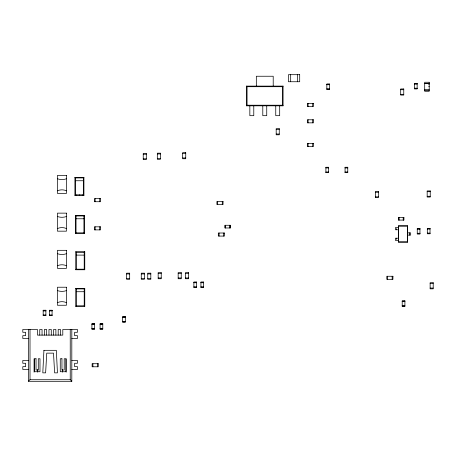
<?xml version="1.0" encoding="UTF-8"?>
<svg xmlns="http://www.w3.org/2000/svg" width="456" height="456" viewBox="0 0 456 456"><rect width="100%" height="100%" fill="white"/><g stroke="black" fill="none" stroke-linecap="round" stroke-linejoin="round"><path stroke-width="0.68" d="M83.927 195.396L83.362 194.832L83.362 177.931L83.927 177.367L74.909 177.367L74.909 195.396L83.927 195.396L83.927 177.367M74.909 195.396L75.474 194.832L75.474 177.931L74.909 177.367M84.491 233.421L83.921 232.856L83.921 215.962L84.491 215.397L75.474 215.397L75.474 233.421L84.491 233.421L84.491 215.397M75.474 233.421L76.038 232.856L76.038 215.962L75.474 215.397M84.77 269.758L84.206 269.194L84.206 252.299L84.77 251.729L75.759 251.729L75.759 269.758L84.77 269.758L84.77 251.729M75.759 269.758L76.323 269.194L76.323 252.299L75.759 251.729M246.457 105.82L247.061 105.216L282.469 105.216L283.073 105.82L283.073 86.104L246.457 86.104L246.457 105.82L283.073 105.82M246.457 86.104L247.061 86.708L282.469 86.708L283.073 86.104M84.77 306.381L84.206 305.816L84.206 288.916L84.77 288.352L75.759 288.352L75.759 306.381L84.77 306.381L84.77 288.352M75.759 306.381L76.323 305.816L76.323 288.916L75.759 288.352M71.814 329.477L71.814 381.307L28.432 381.307L30.01 379.728L30.01 329.477M407.578 242.153L407.578 225.817L398.567 225.817L398.567 242.153L407.578 242.153L407.578 225.817M398.567 242.153L398.567 225.817M424.701 83.38L429.21 83.38M414.436 83.647L417.143 83.647M424.701 83.636L429.21 83.636M414.436 84.155L417.143 84.155M428.72 84.121L429.21 84.121M326.832 84.212L329.54 84.212M326.832 84.719L329.54 84.719M428.72 86.48L429.21 86.48M414.436 88.213L417.143 88.213M414.436 88.721L417.143 88.721M326.832 88.777L329.54 88.777M326.832 89.285L329.54 89.285M400.693 89.718L403.76 89.718M424.701 89.883L429.21 89.883M424.701 90.14L429.21 90.14M400.693 94.318L403.76 94.318M276.188 129.436L279.254 129.436M276.188 134.035L279.254 134.035M182.674 153.381L185.734 153.381M157.32 153.946L160.387 153.946M143.235 154.225L146.302 154.225M182.674 157.975L185.734 157.975M157.32 158.54L160.387 158.54M143.235 158.819L146.302 158.819M325.903 167.426L328.611 167.426M345.061 167.426L347.763 167.426M325.903 167.933L328.611 167.933M345.061 167.933L347.763 167.933M325.903 171.992L328.611 171.992M345.061 171.992L347.763 171.992M325.903 172.499L328.611 172.499M345.061 172.499L347.763 172.499M75.474 177.931L83.362 177.931M75.474 180.747L83.362 180.747M427.169 191.691L430.236 191.691M375.345 192.25L378.406 192.25M75.474 194.832L83.362 194.832M427.169 196.285L430.236 196.285M375.345 196.85L378.406 196.85M76.038 215.962L83.921 215.962M76.038 218.772L83.921 218.772M398.835 226.085L407.311 226.085M398.567 227.51L395.466 227.51L395.466 229.761L398.567 229.761M427.312 228.553L430.014 228.553M417.257 228.718L419.959 228.718M427.312 229.06L430.014 229.06M417.257 229.225L419.959 229.225M76.038 232.856L83.921 232.856M407.578 232.856L410.679 232.856L410.679 235.114L407.578 235.114M427.312 233.113L430.014 233.113M417.257 233.278L419.959 233.278M427.312 233.62L430.014 233.62M417.257 233.785L419.959 233.785M398.567 238.209L395.466 238.209L395.466 240.466L398.567 240.466M398.835 241.885L407.311 241.885M76.323 252.299L84.206 252.299M76.323 255.109L84.206 255.109M76.323 269.194L84.206 269.194M158.164 273.378L161.23 273.378M178.165 273.378L181.231 273.378M185.489 273.378L188.556 273.378M126.614 273.942L129.681 273.942M141.263 273.942L144.33 273.942M147.744 273.942L150.811 273.942M158.164 277.972L161.23 277.972M178.165 277.972L181.231 277.972M185.489 277.972L188.556 277.972M126.614 278.536L129.681 278.536M141.263 278.536L144.33 278.536M147.744 278.536L150.811 278.536M193.88 282.235L196.587 282.235M200.925 282.235L203.627 282.235M193.88 282.743L196.587 282.743M200.925 282.743L203.627 282.743M430.133 283.478L433.2 283.478M193.88 286.801L196.587 286.801M200.925 286.801L203.627 286.801M193.88 287.308L196.587 287.308M200.925 287.308L203.627 287.308M430.133 288.072L433.2 288.072M76.323 288.916L84.206 288.916M76.323 291.726L84.206 291.726M402.198 301.08L404.905 301.08M402.198 301.587L404.905 301.587M402.198 305.64L404.905 305.64M76.323 305.816L84.206 305.816M402.198 306.147L404.905 306.147M43.177 310.405L45.885 310.405M49.379 310.405L52.081 310.405M43.177 310.912L45.885 310.912M49.379 310.912L52.081 310.912M43.177 314.965L45.885 314.965M49.379 314.965L52.081 314.965M43.177 315.472L45.885 315.472M49.379 315.472L52.081 315.472M122.613 316.88L125.32 316.88M122.613 317.387L125.32 317.387M122.613 321.446L125.32 321.446M122.613 321.953L125.32 321.953M91.912 323.925L94.614 323.925M100.081 323.925L102.782 323.925M91.912 324.433L94.614 324.433M100.081 324.433L102.782 324.433M91.912 328.485L94.614 328.485M100.081 328.485L102.782 328.485M91.912 328.993L94.614 328.993M100.081 328.993L102.782 328.993M28.432 338.489L22.8 338.489L22.8 335.673L25.616 335.673L25.616 332.293L22.8 332.293L22.8 329.477L37.449 329.477L37.449 335.109L62.797 335.109L62.797 329.477L77.446 329.477L77.446 332.293L74.63 332.293L74.63 335.673L77.446 335.673L77.446 338.489L71.814 338.489M28.432 360.462L22.8 360.462L22.8 363.278L25.616 363.278L25.616 366.658L22.8 366.658L22.8 369.474L28.432 369.474M71.814 360.462L77.446 360.462L77.446 363.278L74.63 363.278L74.63 366.658L77.446 366.658L77.446 369.474L71.814 369.474M30.01 379.728L70.235 379.728L71.814 381.307M428.44 83.38L428.44 83.955M409.551 232.856L409.551 235.114M403.72 217.381L403.72 220.083M403.212 217.381L403.212 220.083M399.154 217.381L399.154 220.083M398.647 217.381L398.647 220.083M396.595 228.633L396.595 229.761M396.595 238.209L396.595 239.337M392.171 276.262L392.171 279.323M387.572 276.262L387.572 279.323M312.696 103.444L312.696 106.51M312.696 119.78L312.696 122.846M312.696 143.44L312.696 146.507M308.096 103.444L308.096 106.51M308.096 119.78L308.096 122.846M308.096 143.44L308.096 146.507M297.443 74.693L297.443 81.738M290.677 74.693L290.677 81.738M282.469 86.708L282.469 105.216M279.693 105.82L279.693 115.681L275.749 115.681L275.749 105.82M273.207 86.104L273.207 76.243L256.323 76.243L256.323 86.104M266.737 105.82L266.737 115.681L262.793 115.681L262.793 105.82M253.781 105.82L253.781 115.681L249.837 115.681L249.837 105.82M247.061 86.708L247.061 105.216M230.2 225.27L230.2 227.971M229.693 225.27L229.693 227.971M225.635 225.27L225.635 227.971M225.133 225.27L225.133 227.971M223.685 233.016L223.685 236.083M222.277 201.466L222.277 204.533M219.085 233.016L219.085 236.083M217.677 201.466L217.677 204.533M99.744 198.651L99.744 201.717M99.744 226.82L99.744 229.887M97.493 363.717L97.493 366.784M95.15 198.651L95.15 201.717M95.15 226.82L95.15 229.887M92.893 363.717L92.893 366.784M82.798 194.832L82.798 195.396M79.418 194.832L79.418 195.396M76.038 194.832L76.038 195.396M70.235 329.477L70.235 379.728M66.177 358.769L66.177 372.153M62.518 369.332L62.518 372.153M60.494 335.109L60.494 329.477L58.191 329.477L58.191 335.109M55.883 335.109L55.883 329.477L53.58 329.477L53.58 335.109M51.277 335.109L51.277 329.477L48.969 329.477L48.969 335.109M46.666 335.109L46.666 329.477L44.363 329.477L44.363 335.109M42.055 335.109L42.055 329.477L39.752 329.477L39.752 335.109M37.728 369.332L37.728 372.153M34.069 358.769L34.069 372.153M28.432 329.477L28.432 381.307M57.445 228.581A10.63 10.63 0 0 1 66.462 228.581M66.462 216.52A13.361 13.361 0 0 1 57.445 216.52M57.445 190.836A10.63 10.63 0 0 1 66.462 190.836M66.462 178.775A13.361 13.361 0 0 1 57.445 178.775M57.445 302.664A10.63 10.63 0 0 1 66.462 302.664M66.462 290.603A13.361 13.361 0 0 1 57.445 290.603M57.445 265.762A10.63 10.63 0 0 1 66.462 265.762M66.462 253.701A13.361 13.361 0 0 1 57.445 253.701M43.924 350.322L42.801 372.854L45.617 372.854L46.746 353.138L53.506 353.138L54.629 372.854L57.445 372.854L56.322 350.322L43.924 350.322M299.695 74.693L288.426 74.693L288.426 81.738L299.695 81.738L299.695 74.693M429.21 82.251L424.701 82.251L424.701 91.268L429.21 91.268L429.21 82.251M417.143 83.482L414.436 83.482L414.436 88.891L417.143 88.891L417.143 83.482M329.54 84.046L326.832 84.046L326.832 89.45L329.54 89.45L329.54 84.046M403.76 88.954L400.693 88.954L400.693 95.082L403.76 95.082L403.76 88.954M313.46 103.444L307.333 103.444L307.333 106.51L313.46 106.51L313.46 103.444M313.46 119.78L307.333 119.78L307.333 122.846L313.46 122.846L313.46 119.78M279.254 128.672L276.188 128.672L276.188 134.799L279.254 134.799L279.254 128.672M313.46 143.44L307.333 143.44L307.333 146.507L313.46 146.507L313.46 143.44M185.734 152.612L182.674 152.612L182.674 158.745L185.734 158.745L185.734 152.612M160.387 153.176L157.32 153.176L157.32 159.304L160.387 159.304L160.387 153.176M146.302 153.461L143.235 153.461L143.235 159.589L146.302 159.589L146.302 153.461M328.611 167.255L325.903 167.255L325.903 172.664L328.611 172.664L328.611 167.255M347.763 167.255L345.061 167.255L345.061 172.664L347.763 172.664L347.763 167.255M66.462 175.395L57.445 175.395L57.445 193.424L66.462 193.424L66.462 175.395M430.236 190.921L427.169 190.921L427.169 197.049L430.236 197.049L430.236 190.921M378.406 191.486L375.345 191.486L375.345 197.613L378.406 197.613L378.406 191.486M100.508 198.651L94.381 198.651L94.381 201.717L100.508 201.717L100.508 198.651M223.041 201.466L216.913 201.466L216.913 204.533L223.041 204.533L223.041 201.466M66.462 213.14L57.445 213.14L57.445 231.169L66.462 231.169L66.462 213.14M403.885 217.381L398.476 217.381L398.476 220.083L403.885 220.083L403.885 217.381M230.371 225.27L224.962 225.27L224.962 227.971L230.371 227.971L230.371 225.27M100.508 226.82L94.381 226.82L94.381 229.887L100.508 229.887L100.508 226.82M430.014 228.382L427.312 228.382L427.312 233.791L430.014 233.791L430.014 228.382M419.959 228.547L417.257 228.547L417.257 233.956L419.959 233.956L419.959 228.547M224.449 233.016L218.321 233.016L218.321 236.083L224.449 236.083L224.449 233.016M66.462 250.321L57.445 250.321L57.445 268.35L66.462 268.35L66.462 250.321M161.23 272.608L158.164 272.608L158.164 278.741L161.23 278.741L161.23 272.608M181.231 272.608L178.165 272.608L178.165 278.741L181.231 278.741L181.231 272.608M188.556 272.608L185.489 272.608L185.489 278.741L188.556 278.741L188.556 272.608M129.681 273.172L126.614 273.172L126.614 279.3L129.681 279.3L129.681 273.172M144.33 273.172L141.263 273.172L141.263 279.3L144.33 279.3L144.33 273.172M150.811 273.172L147.744 273.172L147.744 279.3L150.811 279.3L150.811 273.172M392.935 276.262L386.808 276.262L386.808 279.323L392.935 279.323L392.935 276.262M196.587 282.065L193.88 282.065L193.88 287.474L196.587 287.474L196.587 282.065M203.627 282.065L200.925 282.065L200.925 287.474L203.627 287.474L203.627 282.065M433.2 282.709L430.133 282.709L430.133 288.842L433.2 288.842L433.2 282.709M66.462 287.223L57.445 287.223L57.445 305.252L66.462 305.252L66.462 287.223M404.905 300.909L402.198 300.909L402.198 306.318L404.905 306.318L404.905 300.909M45.885 310.234L43.177 310.234L43.177 315.643L45.885 315.643L45.885 310.234M52.081 310.234L49.379 310.234L49.379 315.643L52.081 315.643L52.081 310.234M125.32 316.715L122.613 316.715L122.613 322.124L125.32 322.124L125.32 316.715M94.614 323.754L91.912 323.754L91.912 329.164L94.614 329.164L94.614 323.754M102.782 323.754L100.081 323.754L100.081 329.164L102.782 329.164L102.782 323.754M36.041 358.769L34.348 358.769L34.348 371.731L39.98 371.731L39.98 358.769L38.293 358.769L38.293 370.038L36.041 370.038L36.041 358.769M61.953 358.769L60.266 358.769L60.266 371.731L65.898 371.731L65.898 358.769L64.205 358.769L64.205 370.038L61.953 370.038L61.953 358.769M98.257 363.717L92.129 363.717L92.129 366.784L98.257 366.784L98.257 363.717"/></g></svg>
